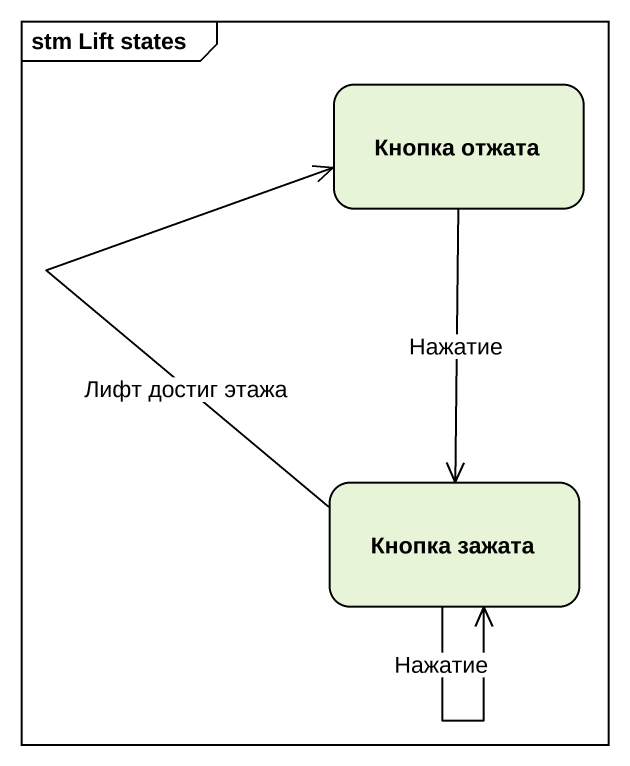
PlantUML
@startuml
mainframe stm Lift states
hide empty description
state "Кнопка отжата" as Кнопка_отжата
state "Кнопка зажата" as Кнопка_зажата
Кнопка_отжата --> Кнопка_зажата : Нажатие
Кнопка_зажата -up-> Кнопка_отжата : Лифт достиг этажа
Кнопка_зажата --> Кнопка_зажата : Нажатие
@enduml
